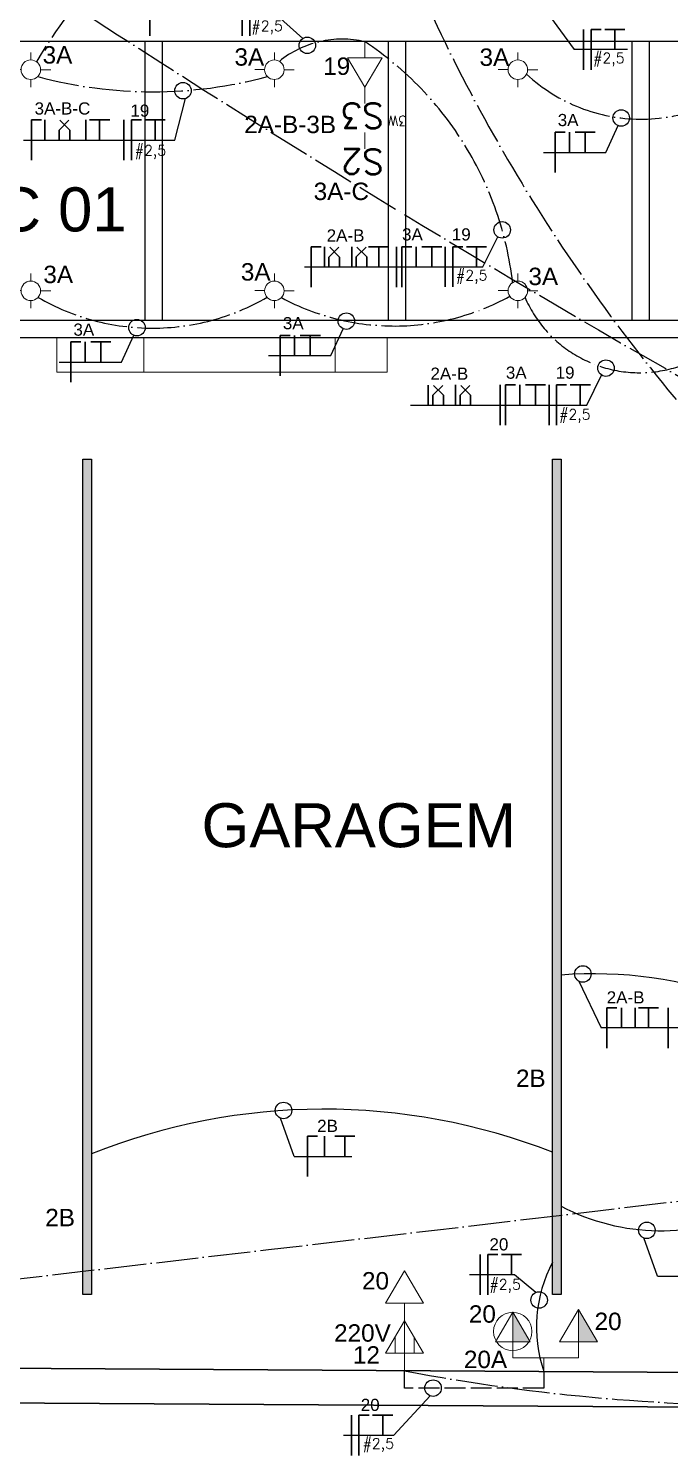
# Model space of a CAD drawing. Header units: millimetres. Extents: x 20625 to 81245, y 3427 to 18613.
# Drawn here: x 66585 to 66954, y 17038 to 17858 of the extents above; entities that cross this region are included whole.
import ezdxf

# ---------------------------------------------------------------- set-up
doc = ezdxf.new("R2010")
doc.units = ezdxf.units.MM
doc.linetypes.add('ACAD_ISO02W100', pattern=[15, 12, -3])
doc.linetypes.add('ACAD_ISO04W100', pattern=[30, 24, -3, 0, -3])
for name, color, linetype in [('1-ARQ-DEMOLIR', 12, 'Continuous'), ('2-TXT-A', 7, 'Continuous'), ('ARQ-1-VISTA-01', 1, 'Continuous'), ('ARQ-4-TXT-02', 1, 'Continuous'), ('TOP', 4, 'Continuous')]:
    doc.layers.add(name, color=color, linetype=linetype)
for name, color, linetype, lineweight in [('EJEL05130C', 130, 'Continuous', 30), ('EJEL0550C', 50, 'Continuous', 35), ('EJEL0580C', 80, 'Continuous', 9), ('EJEL25170C', 170, 'Continuous', 25), ('EJEL25170T', 170, 'ACAD_ISO02W100', 25), ('EJEL25170TP', 10, 'ACAD_ISO04W100', 25), ('EJEL3040C', 40, 'Continuous', 9), ('MDT1_CURVAS', 252, 'Continuous', 0)]:
    doc.layers.add(name, color=color, linetype=linetype, lineweight=lineweight)
doc.styles.add('ROMANSI', font='RomanS')
doc.styles.add('RSA', font='arial.ttf')
doc.styles.add('SR60', font='simplex', dxfattribs={"height": 0.15})
doc.styles.add('SR80', font='SIMPLEX', dxfattribs={"height": 0.1})

# ---------------------------------------------------------------- blocks, each defined once
blk = doc.blocks.new('ytfytf')
at = {"layer": 'EJEL0580C'}
for p, q in [((0, 236), (0, 134)), ((-134, 4), (-269, 4)), ((274, 0), (134, 0)), ((0, -134), (0, -240))]:
    blk.add_line(p, q, dxfattribs=at)
blk.add_circle((0, 0), 134, dxfattribs=at)
blk = doc.blocks.new('A$C358D43A7')
at = {"layer": 'EJEL0580C'}
for p, q in [((0, 0), (0, 16.9)), ((0, 16.9), (0, -16.9)), ((0, 16.9), (28.7, 0)), ((0, 0), (-15.9, 0)), ((28.7, 0), (0, -16.9))]:
    blk.add_line(p, q, dxfattribs=at)
blk = doc.blocks.new('A$C1FA829F1')
at = {"layer": 'EJEL0580C'}
for p, q in [((0, 0), (0, 16.9)), ((0, 16.9), (0, -16.9)), ((0, 16.9), (28.7, 0)), ((0, 0), (-15.9, 0)), ((0, 8.5), (14.3, 8.5)), ((28.7, 0), (0, -16.9)), ((0, 0), (28.7, 0)), ((0, -8.5), (14.3, -8.5))]:
    blk.add_line(p, q, dxfattribs=at)
blk = doc.blocks.new('tue e tug baixa')
at = {"layer": 'EJEL0580C', "xscale": 0.645886, "yscale": 0.645886, "zscale": 0.645886}
for name, p, rotation in [('A$C358D43A7', (185364, 52014.79), 89.99999999999999), ('A$C1FA829F1', (185364, 51986.01), 90)]:
    blk.add_blockref(name, p, dxfattribs=dict(at, rotation=rotation))
blk = doc.blocks.new('tomada media de 20A')
at = {"layer": 'EJEL0580C'}
h = blk.add_hatch(color=256, dxfattribs=at)
h.dxf.hatch_style = 1
h.paths.add_polyline_path([(185444.01, 52011), (185453.98, 52011), (185444.01, 52027.9)])
for p, q in [((185434.03, 52011), (185444.01, 52027.9)), ((185444.01, 52027.9), (185453.98, 52011)), ((185444.01, 52011), (185444.01, 52027.9)), ((185444.01, 52011), (185434.03, 52011)), ((185434.03, 52011), (185453.98, 52011)), ((185444.01, 52011), (185444.01, 52001.65))]:
    blk.add_line(p, q, dxfattribs=at)
blk.add_circle((185444.01, 52016.85), 11.04, dxfattribs=at)
blk = doc.blocks.new('L')
at = {"layer": 'EJEL0550C', "ltscale": 0.015}
for p, q in [((10856.71, 7742.87), (10856.71, 7766.02)), ((10856.71, 7766.02), (10862.49, 7766.02))]:
    blk.add_line(p, q, dxfattribs=at)
blk = doc.blocks.new('T')
at = {"layer": 'EJEL0550C', "ltscale": 0.015}
for p, q in [((10876.14, 7766.04), (10864.57, 7766.04)), ((10870.35, 7754.46), (10870.35, 7766.04))]:
    blk.add_line(p, q, dxfattribs=at)
blk = doc.blocks.new('RETORNO CRUZADO')
at = {"layer": 'EJEL0550C', "ltscale": 0.015}
for p, q in [((13746.7, 16801.4), (13753.7, 16808.4)), ((13754.2, 16801.4), (13747.2, 16808.4)), ((13746.7, 16794.4), (13746.7, 16801.4)), ((13754.2, 16794.4), (13754.2, 16801.4))]:
    blk.add_line(p, q, dxfattribs=at)

msp = doc.modelspace()

# ---------------------------------------------------------------- hatches: boundary and pattern name
at = {"layer": '1-ARQ-DEMOLIR', "true_color": 0xf26722}
h = msp.add_hatch(color=30, dxfattribs=at)
h.dxf.hatch_style = 1
h.paths.add_polyline_path([(66616.26, 17130.79), (66621.26, 17130.79), (66621.26, 17610.79), (66616.26, 17610.79)])
h = msp.add_hatch(color=30, dxfattribs=at)
h.dxf.hatch_style = 1
h.paths.add_polyline_path([(66616.26, 17130.79), (66621.26, 17130.79), (66621.26, 17610.79), (66616.26, 17610.79)])
h = msp.add_hatch(color=30, dxfattribs=at)
h.dxf.hatch_style = 1
h.paths.add_polyline_path([(66886.26, 17130.79), (66891.26, 17130.79), (66891.26, 17610.79), (66886.26, 17610.79)])
h = msp.add_hatch(color=30, dxfattribs=at)
h.dxf.hatch_style = 1
h.paths.add_polyline_path([(66886.26, 17130.79), (66891.26, 17130.79), (66891.26, 17610.79), (66886.26, 17610.79)])
at = {"layer": 'EJEL0580C'}
h = msp.add_hatch(color=256, dxfattribs=at)
h.dxf.hatch_style = 1
h.paths.add_polyline_path([(66901.21, 17103.58), (66912.15, 17103.58), (66901.21, 17122.11)])

# ---------------------------------------------------------------- linework, layer by layer
at = {"layer": '1-ARQ-DEMOLIR', "color": 30, "true_color": 0xf26722}
for points in [[(66616.26, 17610.79), (66621.26, 17610.79), (66621.26, 17130.79), (66616.26, 17130.79)], [(66616.26, 17610.79), (66621.26, 17610.79), (66621.26, 17130.79), (66616.26, 17130.79)], [(66886.26, 17610.79), (66891.26, 17610.79), (66891.26, 17130.79), (66886.26, 17130.79)]]:
    msp.add_lwpolyline(points, close=True, dxfattribs=at)
at = {"layer": 'ARQ-1-VISTA-01', "color": 252, "true_color": 0x939598}
for p, q in [((67071.26, 17850.76), (66202.37, 17850.76)), ((66652.03, 17690.76), (66652.03, 17850.76)), ((66652.03, 17690.76), (66652.03, 17850.76)), ((66652.03, 17690.76), (66652.03, 17850.76)), ((66662.03, 17690.76), (66662.03, 17850.76)), ((66662.03, 17690.76), (66662.03, 17850.76)), ((66662.03, 17690.76), (66662.03, 17850.76)), ((66792.03, 17690.76), (66792.03, 17850.76)), ((66792.03, 17690.76), (66792.03, 17850.76)), ((66792.03, 17690.76), (66792.03, 17850.76)), ((66802.03, 17690.76), (66802.03, 17850.76)), ((66802.03, 17690.76), (66802.03, 17850.76)), ((66802.03, 17690.76), (66802.03, 17850.76)), ((66932.03, 17690.76), (66932.03, 17850.76)), ((66932.03, 17690.76), (66932.03, 17850.76)), ((66932.03, 17690.76), (66932.03, 17850.76)), ((66942.03, 17690.76), (66942.03, 17850.76)), ((66942.03, 17690.76), (66942.03, 17850.76)), ((66942.03, 17690.76), (66942.03, 17850.76)), ((66202.31, 17680.76), (67081.26, 17680.76)), ((66202.31, 17680.76), (67081.26, 17680.76)), ((66232.31, 17680.76), (67081.26, 17680.76))]:
    msp.add_line(p, q, dxfattribs=at)
for points in [[(66209.07, 17850.76), (66209.07, 17690.76), (67071.26, 17690.76)], [(66522.03, 17690.76), (67071.26, 17690.76), (67071.26, 17850.76), (66522.03, 17850.76)], [(66522.03, 17690.76), (67071.26, 17690.76), (67071.26, 17850.76), (66522.03, 17850.76)]]:
    msp.add_lwpolyline(points, dxfattribs=at)
at = {"layer": 'EJEL05130C'}
for p, q in [((66742.68, 17852.58), (66728.27, 17865.58)), ((66885.15, 17864.76), (66898.74, 17846.17)), ((66929.33, 17846.17), (66898.74, 17846.17)), ((66669.13, 17794.18), (66675.29, 17818.03)), ((66916.86, 17787.07), (66923.96, 17802.51)), ((66582.24, 17794.18), (66669.13, 17794.18)), ((66881.01, 17787.07), (66916.86, 17787.07)), ((66846.27, 17721.32), (66854.85, 17738.52)), ((66743.66, 17721.32), (66846.27, 17721.32)), ((66638.47, 17666.59), (66645.56, 17682.03)), ((66758.86, 17670.3), (66765.95, 17685.74)), ((66602.61, 17666.59), (66638.47, 17666.59)), ((66723, 17670.3), (66758.86, 17670.3)), ((66905.95, 17641.88), (66914.52, 17659.08)), ((66804.69, 17641.88), (66905.95, 17641.88)), ((66901.46, 17310.78), (66914.15, 17283.94)), ((66978.44, 17283.94), (66914.15, 17283.94)), ((66737.76, 17210.08), (66729.82, 17232.1)), ((66737.76, 17210.08), (66770.85, 17210.08)), ((66946.63, 17141.21), (66938.69, 17163.23)), ((66864.42, 17142.06), (66838.61, 17142.06)), ((66876.72, 17131.89), (66864.42, 17142.06)), ((66946.63, 17141.21), (66979.72, 17141.21)), ((66795.09, 17049.79), (66815.85, 17072.49)), ((66766.13, 17049.79), (66795.09, 17049.79))]:
    msp.add_line(p, q, dxfattribs=at)
for centre in [(66745.32, 17848.64), (66673.84, 17822.55), (66925.78, 17806.89), (66857.33, 17742.57), (66647.38, 17686.41), (66767.77, 17690.12), (66917, 17663.13), (66903.72, 17314.95), (66731.64, 17236.48), (66940.51, 17167.61), (66878.57, 17127.52), (66817.61, 17076.9)]:
    msp.add_circle(centre, 4.74, dxfattribs=at)
at = {"layer": 'EJEL0550C', "ltscale": 0.015}
for p, q in [((66707.82, 17854.03), (66707.82, 17877.18)), ((66904.05, 17834.59), (66904.05, 17857.74)), ((66594.51, 17794.18), (66594.51, 17805.76)), ((66618.01, 17794.18), (66618.01, 17805.76)), ((66639.9, 17782.63), (66639.9, 17805.77)), ((66896.03, 17787.07), (66896.03, 17798.65)), ((66755.19, 17721.28), (66755.19, 17732.86)), ((66770.86, 17721.3), (66770.86, 17732.88)), ((66796.5, 17709.75), (66796.5, 17732.89)), ((66807.85, 17721.32), (66807.85, 17732.89)), ((66824.59, 17709.76), (66824.59, 17732.91)), ((66738.03, 17670.3), (66738.03, 17681.88)), ((66617.64, 17666.59), (66617.64, 17678.17)), ((66814.87, 17641.84), (66814.87, 17653.42)), ((66830.54, 17641.86), (66830.54, 17653.43)), ((66856.17, 17630.3), (66856.17, 17653.45)), ((66867.52, 17641.88), (66867.52, 17653.45)), ((66884.26, 17630.32), (66884.26, 17653.47)), ((66925.91, 17283.94), (66925.91, 17295.51)), ((66933.87, 17283.94), (66933.87, 17295.51)), ((66952.74, 17272.37), (66952.74, 17295.51)), ((66755.2, 17210.07), (66755.2, 17221.64)), ((66844.64, 17130.47), (66844.64, 17153.62)), ((66770.66, 17038.19), (66770.66, 17061.34))]:
    msp.add_line(p, q, dxfattribs=at)
at = {"layer": 'EJEL0580C'}
for p, q in [((66778.37, 17841.41), (66778.37, 17850.76)), ((66788.34, 17841.41), (66768.4, 17841.41)), ((66778.37, 17824.51), (66768.4, 17841.41)), ((66778.37, 17841.41), (66788.34, 17841.41)), ((66788.34, 17841.41), (66778.37, 17824.51)), ((66778.37, 17815.16), (66778.37, 17824.51)), ((66778.37, 17798.6), (66778.37, 17789.25)), ((66890.28, 17103.58), (66901.21, 17122.11)), ((66901.21, 17122.11), (66912.15, 17103.58)), ((66901.21, 17103.58), (66901.21, 17122.11)), ((66901.21, 17103.58), (66890.28, 17103.58)), ((66890.28, 17103.58), (66912.15, 17103.58)), ((66901.21, 17094.24), (66901.21, 17103.58)), ((66863.4, 17094.24), (66901.21, 17094.24)), ((66881.25, 17086.42), (66881.25, 17094.24))]:
    msp.add_line(p, q, dxfattribs=at)
at = {"layer": 'EJEL25170C'}
for centre, radius, start, end in [((66909.79, 17068.05), 246.97, 46.03043, 94.30335), ((66754.83, 16875.98), 361.25, 68.66494, 111.70028), ((66948.58, 17291.27), 123.92, 242.4443, 295.92496), ((66957.07, 17112.01), 80.02, 152.24128, 198.64774)]:
    msp.add_arc(centre, radius, start, end, dxfattribs=at)
at = {"layer": 'EJEL25170T'}
for p, q in [((66801.24, 17076.9), (66801.24, 17086.78)), ((66881.25, 17086.42), (66881.25, 17076.9)), ((66881.25, 17076.9), (66801.24, 17076.9))]:
    msp.add_line(p, q, dxfattribs=at)
at = {"layer": 'EJEL25170TP'}
for centre, radius, start, end in [((70401.08, 23679.83), 6935.8, 231.273943, 246.872706), ((67741.28, 18297.47), 1019.91, 187.98429, 266.37928), ((66800.53, 17716.27), 244.17, 119.06477, 149.76679), ((66765.36, 17794.97), 57.28, 76.87386, 129.09414), ((66671.56, 17689.91), 193.08, 6.65414, 56.41476), ((66656.4, 18075.25), 253.31, 254.89373, 285.09273), ((66937.37, 17903.48), 97.28, 227.25526, 311.74923), ((66656.32, 17817.26), 131.15, 239.89436, 300.1291), ((66795.32, 17824.51), 137.18, 241.76047, 298.93025), ((66936.3, 17732.21), 71.73, 203.39509, 336.6778), ((53130.63, 133241.51), 116878.08, 276.3957544, 277.1493695), ((67017.88, 18241.76), 1175.12, 259.3765, 304.26779)]:
    msp.add_arc(centre, radius, start, end, dxfattribs=at)
at = {"layer": 'MDT1_CURVAS', "color": 252, "true_color": 0x939598}
for p, q in [((66791.26, 17680.76), (66651.26, 17680.76)), ((66791.26, 17680.76), (66651.26, 17680.76)), ((66761.26, 17660.76), (66761.26, 17680.76)), ((66761.26, 17660.76), (66761.26, 17680.76)), ((66791.26, 17660.76), (66791.26, 17680.76)), ((66791.26, 17660.76), (66791.26, 17680.76)), ((66651.26, 17660.76), (66791.26, 17660.76)), ((66651.26, 17660.76), (66791.26, 17660.76))]:
    msp.add_line(p, q, dxfattribs=at)
msp.add_lwpolyline([(66651.26, 17680.76), (66601.26, 17680.76), (66601.26, 17660.76), (66651.26, 17660.76)], close=True, dxfattribs=at)
msp.add_lwpolyline([(66651.26, 17680.76), (66601.26, 17680.76), (66601.26, 17660.76), (66651.26, 17660.76)], close=True, dxfattribs=at)
at = {"layer": 'TOP', "color": 252, "lineweight": 35, "true_color": 0x939598}
msp.add_line((67081.26, 17085.21), (66120.28, 17091.05), dxfattribs=at)
msp.add_line((67081.26, 17085.21), (66120.28, 17091.05), dxfattribs=at)
msp.add_line((67081.26, 17085.21), (66120.28, 17091.05), dxfattribs=at)
for points in [[(66056.42, 18390.8), (68982.52, 18390.8), (69052.48, 17053.22), (66121.26, 17071.04)], [(66056.42, 18390.8), (68982.52, 18390.8), (69052.48, 17053.22), (66121.26, 17071.04)], [(66086.46, 18390.8), (68982.52, 18390.8), (69052.48, 17053.22), (66121.26, 17071.04)]]:
    msp.add_lwpolyline(points, dxfattribs=at)

# ---------------------------------------------------------------- block references
at = {"layer": 'EJEL25170C'}
for name, p in [('L', (55798.03, 10111.16)), ('L', (55855.47, 10111.16)), ('L', (56051.7, 10091.72)), ('T', (56051.7, 10091.72)), ('L', (55730.11, 10039.76)), ('T', (55755.6, 10039.72)), ('L', (55787.55, 10039.76)), ('T', (55787.55, 10039.76)), ('L', (56031.05, 10032.63)), ('T', (56034.7, 10032.61)), ('L', (55890.79, 9966.86)), ('T', (55915.99, 9966.86)), ('L', (55942.87, 9966.88)), ('T', (55946.52, 9966.86)), ('L', (55972.24, 9966.89)), ('T', (55972.24, 9966.89)), ('L', (55873.05, 9915.86)), ('T', (55876.7, 9915.84)), ('L', (55752.66, 9912.15)), ('T', (55756.3, 9912.13)), ('L', (56002.54, 9887.43)), ('T', (56006.19, 9887.42)), ('L', (56031.91, 9887.45)), ('T', (56031.91, 9887.45)), ('L', (56060.82, 9529.49)), ('T', (56071.09, 9529.48)), ('L', (55888.68, 9455.6)), ('T', (55896.56, 9455.62)), ('L', (55992.29, 9387.6)), ('T', (55992.29, 9387.6)), ('L', (55918.31, 9295.32)), ('T', (55918.31, 9295.32))]:
    msp.add_blockref(name, p, dxfattribs=at)
at = {"layer": 'EJEL25170C', "xscale": 0.8129442994000741, "yscale": 0.8129442994000741, "zscale": 0.8129442994000741}
for p in [(55427.32, 4141.27), (55582.47, 4068.37), (55598.14, 4068.39), (55642.14, 3988.93), (55657.81, 3988.94)]:
    msp.add_blockref('RETORNO CRUZADO', p, dxfattribs=at)
at = {"layer": 'EJEL25170T', "color": 240, "true_color": 0xed1f24}
for name, p in [('tue e tug baixa', (-118562.76, -34888.98)), ('tomada media de 20A', (-118580.6, -34907.41))]:
    msp.add_blockref(name, p, dxfattribs=at)
at = {"layer": 'EJEL3040C', "xscale": 0.04189485884324842, "yscale": 0.04189485884324842, "zscale": 0.04189485884324842}
for p in [(66586.36, 17834.61), (66726.36, 17834.61), (66866.36, 17834.61), (66586.36, 17707.55), (66726.36, 17707.55), (66866.36, 17707.55)]:
    msp.add_blockref('ytfytf', p, dxfattribs=at)

# ---------------------------------------------------------------- texts
at = {"layer": '2-TXT-A', "color": 2, "true_color": 0xf1eb1f, "char_height": 25.312, "width": 549.5577, "attachment_point": 1, "style": 'RSA'}
for s, insert in [('CIC 01', (66531.35, 17767.01)), ('GARAGEM', (66684.52, 17413.06, -836659.2))]:
    msp.add_mtext(s, dxfattribs=dict(at, insert=insert))
at = {"layer": 'ARQ-4-TXT-02', "char_height": 10, "style": 'RSA'}
for s, insert, width, attachment_point in [('220V', (66793.33, 17103.44, 1095.63), 30.8345, 9), ('20A', (66835.33, 17098.41), 66.2629, 1)]:
    msp.add_mtext(s, dxfattribs=dict(at, insert=insert, width=width, attachment_point=attachment_point))
at = {"layer": 'EJEL05130C', "color": 4, "attachment_point": 1, "style": 'RSA'}
for s, insert, char_height, width in [('3A', (66593.15, 17848.17), 10, 66.2629), ('3A', (66703.45, 17846.97), 10, 66.2629), ('3A', (66844.32, 17846.84), 10, 66.2629), ('3A-B-C', (66588.55, 17815.87, -1170445.19), 6.995, 46.3492), ('19', (66643.62, 17814.62, -1673318.4), 6.995, 46.3492), ('2A-B-3B', (66709.06, 17808.18), 10, 66.2629), ('3A', (66889.27, 17809.23), 6.995, 46.3492), ('3A-C', (66748.97, 17769.74), 10, 66.2629), ('2A-B', (66756.44, 17742.88, -1170445.19), 6.995, 46.3492), ('3A', (66799.78, 17743.48, -1673318.4), 6.995, 46.3492), ('19', (66828.39, 17743.48, -1673318.4), 6.995, 46.3492), ('3A', (66707.12, 17723.45), 10, 66.2629), ('3A', (66593.6, 17721.98), 10, 66.2629), ('3A', (66872.42, 17720.84), 10, 66.2629), ('3A', (66731.26, 17692.46), 6.995, 46.3492), ('3A', (66610.87, 17688.75), 6.995, 46.3492), ('2A-B', (66816.11, 17663.44, -1170445.19), 6.995, 46.3492), ('3A', (66859.45, 17664.03, -1673318.4), 6.995, 46.3492), ('19', (66888.06, 17664.03, -1673318.4), 6.995, 46.3492), ('2A-B', (66917.42, 17304.96, -1170445.19), 6.995, 46.3492), ('2B', (66865.26, 17259.97), 10, 66.2629), ('2B', (66750.98, 17231.13), 6.995, 5.8344), ('2B', (66594.67, 17179.92), 10, 66.2629), ('20', (66850.02, 17163.03, -1170445.19), 6.995, 46.3492), ('12', (66771.54, 17100.97, 1095.63), 10, 66.2629), ('20', (66776.03, 17070.76, -1170445.19), 6.995, 46.3492)]:
    msp.add_mtext(s, dxfattribs=dict(at, insert=insert, char_height=char_height, width=width))
at = {"layer": 'EJEL05130C', "ltscale": 0.35, "char_height": 10, "width": 66.2629, "attachment_point": 7, "style": 'RSA'}
for s, insert in [('19', (66754.44, 17831.52)), ('20', (66776.74, 17133.45)), ('20', (66838.18, 17114.36)), ('20', (66910.44, 17110.13))]:
    msp.add_mtext(s, dxfattribs=dict(at, insert=insert))
at = {"layer": 'EJEL0580C'}
for s, height, style, p in [('S3', 14.387, 'SR80', (66789.29, 17815.49)), ('3W', 5.755, 'SR60', (66802.51, 17808.09)), ('S2', 14.387, 'SR80', (66789.29, 17789.03))]:
    msp.add_text(s, height=height, rotation=180, dxfattribs=dict(at, style=style)).set_placement(p)
at = {"layer": 'EJEL3040C', "ltscale": 0.1, "char_height": 5.935, "attachment_point": 1, "style": 'ROMANSI'}
for insert in [(66713.19, 17862.77), (66909.64, 17844.32), (66646.12, 17791.21), (66830.79, 17719.5), (66890.09, 17639.52), (66850.05, 17139.49), (66777.09, 17048.03)]:
    msp.add_mtext_dynamic_manual_height_columns('#2,5', width=21.7247, gutter_width=0.371, heights=[0], dxfattribs=dict(at, insert=insert))

doc.saveas('drawing.dxf')
